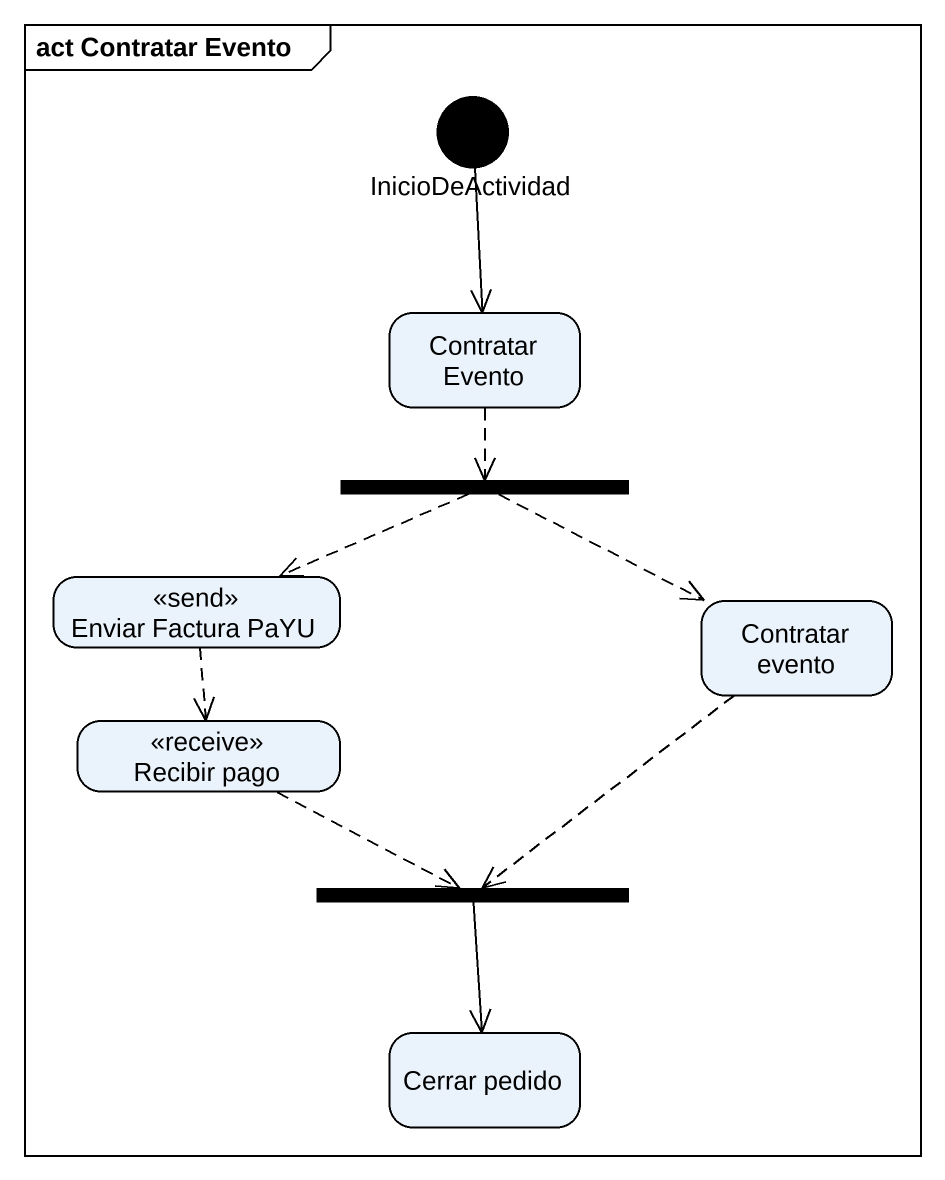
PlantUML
@startuml
mainframe act Contratar Evento
hide empty description
state InicioDeActividad <<start>>
state "Contratar Evento" as Contratar_Evento
state fork1 <<fork>>
state "Enviar Factura PaYU" as Enviar_Factura_PaYU <<send>>
state "Contratar evento" as Contratar_evento
state "Recibir pago" as Recibir_pago <<receive>>
state fork2 <<join>>
state "Cerrar pedido" as Cerrar_pedido
InicioDeActividad --> Contratar_Evento
Contratar_Evento -[dashed]-> fork1
fork1 -left[dashed]-> Enviar_Factura_PaYU
fork1 -right[dashed]-> Contratar_evento
Enviar_Factura_PaYU -[dashed]-> Recibir_pago
Contratar_evento -[dashed]-> fork2
Recibir_pago -right[dashed]-> fork2
fork2 --> Cerrar_pedido
@enduml
